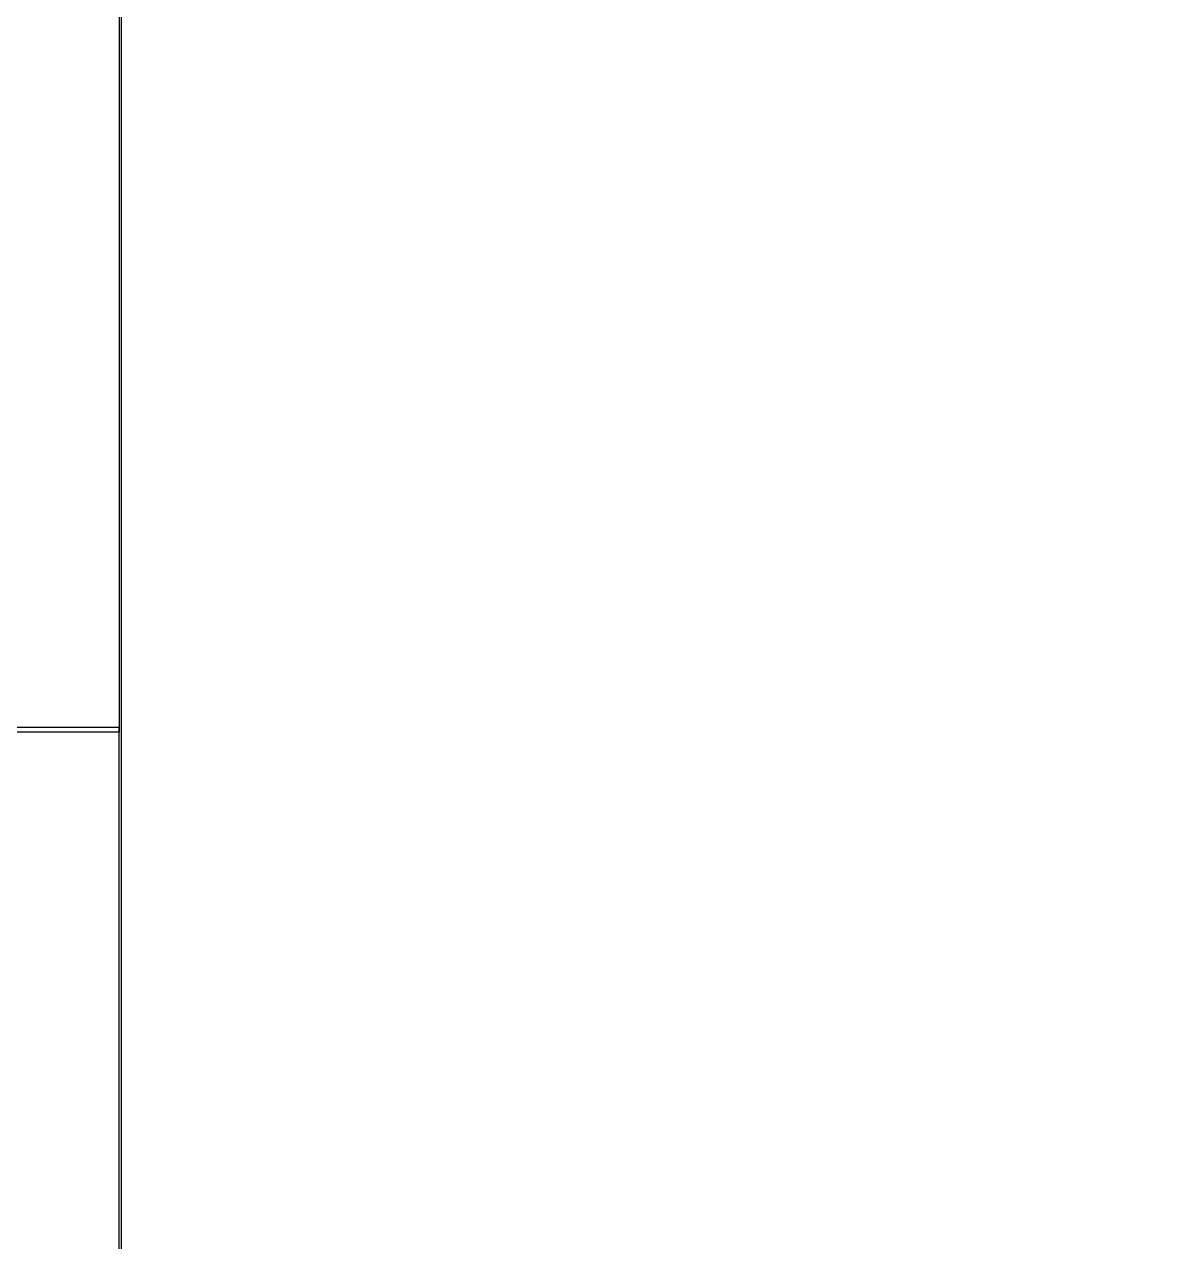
# Model space of a CAD drawing. Extents: x 1 to 1213870, y 9 to 1586095.
# Drawn here: x 23.7313042 to 23.7314945, y 42.7966133 to 42.7968153 of the extents above; entities that cross this region are included whole.
import ezdxf

# ---------------------------------------------------------------- set-up
doc = ezdxf.new("R2010")
doc.units = 0
doc.header["$LTSCALE"] = 10
doc.header["$MEASUREMENT"] = 0
for name, color, linetype in [('LA-DT-COPPING', 240, 'Continuous'), ('LA-DT-COPPING HATCH', 195, 'Continuous'), ('LA-DT-PLAIN CONC', 202, 'Continuous'), ('PROTECTION BOARD', 1, 'Continuous')]:
    doc.layers.add(name, color=color, linetype=linetype)

msp = doc.modelspace()

# ---------------------------------------------------------------- hatches: boundary and pattern name
at = {"layer": 'LA-DT-COPPING HATCH'}
h = msp.add_hatch(dxfattribs=at)
h.set_pattern_fill('ANSI33', color=256, scale=0.1, angle=-122.868, style=0)
h.set_pattern_definition([(315, (22.056818, 51.174194), (0.01767767, 0.01767767), []), (315, (22.056818, 51.156517), (0.01767767, 0.01767767), [0.0125, -0.00625])])
h.paths.add_polyline_path([(24.19132312, 42.8016063), (23.73132031, 42.8016063), (23.73132031, 42.7716063), (24.19132312, 42.7716063)])

# ---------------------------------------------------------------- linework, layer by layer
at = {"layer": 'LA-DT-COPPING'}
msp.add_lwpolyline([(24.19132312, 42.8016063), (23.73132031, 42.8016063), (23.73132031, 42.7716063), (24.19132312, 42.7716063)], close=True, dxfattribs=at)
at = {"layer": 'LA-DT-PLAIN CONC', "ltscale": 0.05}
msp.add_lwpolyline([(23.73137868, 41.97160624), (23.73131995, 42.79669858), (23.63131852, 42.79669858), (23.63137723, 41.97160624)], dxfattribs=at)
at = {"layer": 'PROTECTION BOARD'}
msp.add_lwpolyline([(23.20623706, 42.80671065), (23.73132067, 42.80669781), (23.73131995, 42.79669781), (23.20623706, 42.79671064)], dxfattribs=at)

doc.saveas('drawing.dxf')
